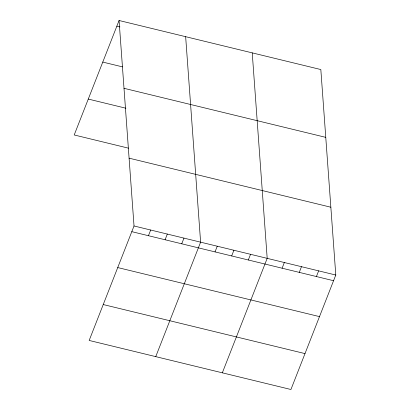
<?xml version="1.0" encoding="UTF-8"?>
<svg xmlns="http://www.w3.org/2000/svg" width="410" height="410" viewBox="0 0 410 410"><rect width="100%" height="100%" fill="white"/><g stroke="black" fill="none" stroke-linecap="round" stroke-linejoin="round"><path stroke-width="0.61" d="M119.069 20.5L134.029 225.977L89.17 340.449L290.931 389.5L335.79 275.033L320.83 69.551L119.069 20.5L74.21 134.967L128.463 148.159M148.446 235.709L150.675 230.025M165.092 239.753L167.321 234.069M181.738 243.801L183.962 238.118M155.749 356.633L200.608 242.166L185.653 36.69M215.03 251.894L217.254 246.21M231.676 255.942L233.9 250.259M248.316 259.991L250.546 254.308M222.333 372.823L267.192 258.351L252.232 52.875M282.116 268.207L284.34 262.523M299.264 272.373L301.488 266.69M316.412 276.545L318.642 270.861M116.84 26.184L119.925 26.932M102.772 62.084L122.503 66.881M124.004 88.309L325.771 137.36M88.278 99.071L125.885 108.214M129.094 158.168L330.855 207.224M134.029 225.977L335.79 275.033M131.8 231.66L333.561 280.717M117.731 267.561L319.492 316.612M103.238 304.548L304.999 353.599"/></g></svg>
